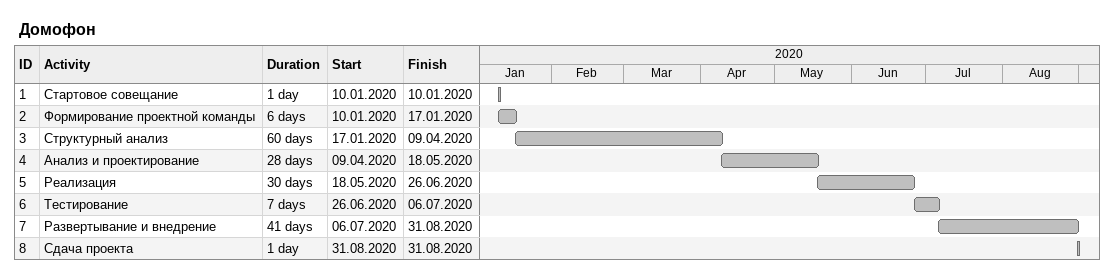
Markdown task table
Домофон

| ID | Task | Duration | Start | Finish |
|---|---|---|---|---|
| 1 | Стартовое совещание | 1d | 2020-01-10 | 2020-01-10 |
| 2 | Формирование проектной команды | 6d | 2020-01-10 | 2020-01-17 |
| 3 | Структурный анализ | 60d | 2020-01-17 | 2020-04-09 |
| 4 | Анализ и проектирование | 28d | 2020-04-09 | 2020-05-18 |
| 5 | Реализация | 30d | 2020-05-18 | 2020-06-26 |
| 6 | Тестирование | 7d | 2020-06-26 | 2020-07-06 |
| 7 | Развертывание и внедрение | 41d | 2020-07-06 | 2020-08-31 |
| 8 | Сдача проекта | 1d | 2020-08-31 | 2020-08-31 |
